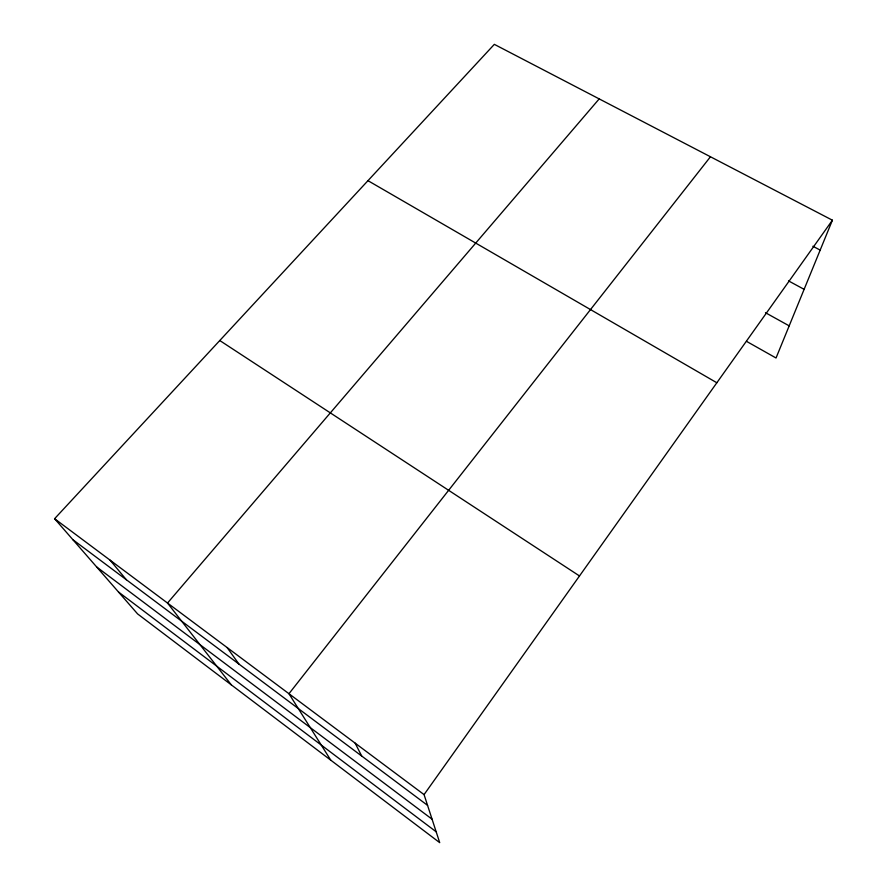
<?xml version="1.0" encoding="UTF-8"?>
<svg xmlns="http://www.w3.org/2000/svg" width="887" height="887" viewBox="0 0 887 887"><rect width="100%" height="100%" fill="white"/><g stroke="black" fill="none" stroke-linecap="round" stroke-linejoin="round"><path stroke-width="1.33" d="M54.595 518.718L424.064 794.608L439.708 842.65L137.585 613.904L54.595 518.718L494.336 44.35L832.405 220.198L776.036 357.993L746.499 341.34M424.064 794.608L832.405 220.198M710.454 156.766L288.962 693.723L330.762 760.159M599.202 98.889L167.51 603.038L231.33 684.875M812.88 246.242L820.176 250.101M788.543 280.902L804.121 289.339M765.459 312.712L789.186 325.851M367.972 180.671L716.84 382.763M219.776 340.53L579.499 575.962M72.878 539.684L427.578 805.374M96.639 566.937L432.08 819.211M118.514 592.017L436.171 831.795M110.043 560.118L126.331 579.732M227.105 647.532L238.925 664.064M355.177 743.162L361.696 756.034"/></g></svg>
